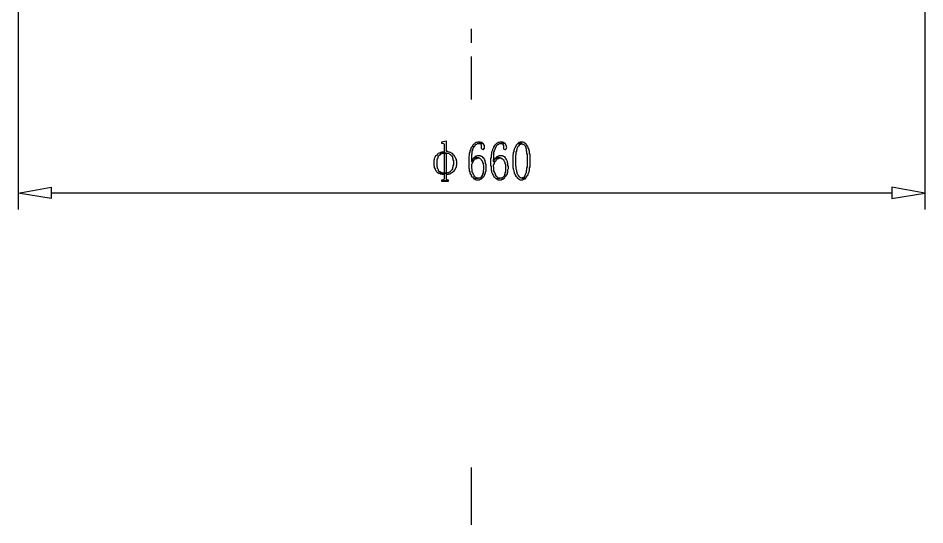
# Model space of a CAD drawing. Extents: x -15.4 to 0.8, y 0.3 to 11.8.
# Drawn here: x -10.418 to -8.89, y 9.079 to 9.933 of the extents above; entities that cross this region are included whole.
import ezdxf

# ---------------------------------------------------------------- set-up
doc = ezdxf.new("R2010")
doc.units = 0
doc.header["$MEASUREMENT"] = 0
doc.linetypes.add('AUSGEZOGEN', pattern=[0])
doc.layers.get('0').update_dxf_attribs({"linetype": 'AUSGEZOGEN'})

msp = doc.modelspace()

# ---------------------------------------------------------------- linework, layer by layer
for points in [[(-10.4179, 9.9702), (-10.4179, 9.6111)], [(-8.8904, 9.9702), (-8.8904, 9.6111)], [(-9.6546, 9.9152), (-9.6546, 9.8919)], [(-9.6546, 9.8686), (-9.6546, 9.7961)], [(-9.6963, 9.7261), (-9.7046, 9.7244), (-9.7046, 9.7244), (-9.7046, 9.7227), (-9.7046, 9.7227), (-9.7029, 9.7227), (-9.7029, 9.7227), (-9.7013, 9.7219), (-9.7013, 9.7219), (-9.7004, 9.7211), (-9.7004, 9.7211), (-9.7004, 9.7077), (-9.7004, 9.7077), (-9.7046, 9.7077), (-9.7046, 9.7077), (-9.7063, 9.7069), (-9.7063, 9.7069), (-9.7071, 9.7061), (-9.7071, 9.7061), (-9.6938, 9.7061), (-9.6938, 9.7061), (-9.6921, 9.7052), (-9.6921, 9.7052), (-9.6913, 9.7044), (-9.6913, 9.7044), (-9.6896, 9.7036), (-9.6896, 9.7036), (-9.6888, 9.7027), (-9.6888, 9.7027), (-9.6879, 9.7011), (-9.6879, 9.7011), (-9.6871, 9.7011), (-9.6871, 9.7011), (-9.6863, 9.6994), (-9.6863, 9.6994), (-9.6863, 9.6977), (-9.6863, 9.6977), (-9.6854, 9.6961), (-9.6854, 9.6961), (-9.6854, 9.6944), (-9.6854, 9.6944), (-9.6846, 9.6927), (-9.6846, 9.6927), (-9.6846, 9.6861), (-9.6846, 9.6861), (-9.6854, 9.6844), (-9.6854, 9.6844), (-9.6854, 9.6827), (-9.6854, 9.6827), (-9.6863, 9.6811), (-9.6863, 9.6811), (-9.6863, 9.6794), (-9.6863, 9.6794), (-9.6871, 9.6777), (-9.6871, 9.6777), (-9.6888, 9.6761), (-9.6888, 9.6761), (-9.6896, 9.6752), (-9.6896, 9.6752), (-9.6904, 9.6736), (-9.6904, 9.6736), (-9.6921, 9.6736), (-9.6921, 9.6736), (-9.6929, 9.6727), (-9.6929, 9.6727), (-9.6946, 9.6727), (-9.6946, 9.6727), (-9.6963, 9.6719), (-9.6963, 9.6719), (-9.7096, 9.6719), (-9.7096, 9.6719), (-9.7079, 9.6719), (-9.7079, 9.6719), (-9.7071, 9.6711), (-9.7071, 9.6711), (-9.7054, 9.6711), (-9.7054, 9.6711), (-9.7038, 9.6702), (-9.7038, 9.6702), (-9.7004, 9.6702), (-9.7004, 9.6702), (-9.7004, 9.6619), (-9.7004, 9.6619), (-9.7013, 9.6611), (-9.7013, 9.6611), (-9.7029, 9.6602), (-9.7029, 9.6602), (-9.7046, 9.6602), (-9.7046, 9.6602), (-9.7046, 9.6586), (-9.7046, 9.6586), (-9.6938, 9.6602), (-9.6938, 9.6602), (-9.6954, 9.6611), (-9.6954, 9.6611), (-9.6963, 9.6619), (-9.6963, 9.6619), (-9.6963, 9.6702), (-9.6963, 9.6702), (-9.6929, 9.6702), (-9.6929, 9.6702), (-9.6921, 9.6711), (-9.6921, 9.6711), (-9.6904, 9.6711), (-9.6904, 9.6711), (-9.6888, 9.6719), (-9.6888, 9.6719), (-9.6879, 9.6727), (-9.6879, 9.6727), (-9.6863, 9.6736), (-9.6863, 9.6736), (-9.6854, 9.6744), (-9.6854, 9.6744), (-9.6838, 9.6752), (-9.6838, 9.6752), (-9.6829, 9.6769), (-9.6829, 9.6769), (-9.6821, 9.6777), (-9.6821, 9.6777), (-9.6796, 9.6827), (-9.6796, 9.6827), (-9.6796, 9.6844), (-9.6796, 9.6844), (-9.6788, 9.6861), (-9.6788, 9.6861), (-9.6788, 9.6919), (-9.6788, 9.6919), (-9.6796, 9.6936), (-9.6796, 9.6936), (-9.6796, 9.6952), (-9.6796, 9.6952), (-9.6804, 9.6969), (-9.6804, 9.6969), (-9.6821, 9.7002), (-9.6821, 9.7002), (-9.6829, 9.7011), (-9.6829, 9.7011), (-9.6838, 9.7027), (-9.6838, 9.7027), (-9.6863, 9.7052), (-9.6863, 9.7052), (-9.6879, 9.7061), (-9.6879, 9.7061), (-9.6888, 9.7069), (-9.6888, 9.7069), (-9.6904, 9.7069), (-9.6904, 9.7069), (-9.6921, 9.7077), (-9.6921, 9.7077), (-9.6929, 9.7077), (-9.6929, 9.7077), (-9.6946, 9.7086), (-9.6946, 9.7086), (-9.6963, 9.7086), (-9.6963, 9.7261)], [(-9.6413, 9.7244), (-9.6438, 9.7244), (-9.6438, 9.7244), (-9.6446, 9.7236), (-9.6446, 9.7236), (-9.6463, 9.7236), (-9.6463, 9.7236), (-9.6479, 9.7227), (-9.6479, 9.7227), (-9.6488, 9.7219), (-9.6488, 9.7219), (-9.6496, 9.7211), (-9.6496, 9.7211), (-9.6513, 9.7202), (-9.6513, 9.7202), (-9.6521, 9.7186), (-9.6521, 9.7186), (-9.6529, 9.7169), (-9.6529, 9.7169), (-9.6538, 9.7161), (-9.6538, 9.7161), (-9.6546, 9.7152), (-9.6546, 9.7152), (-9.6554, 9.7136), (-9.6554, 9.7136), (-9.6554, 9.7119), (-9.6554, 9.7119), (-9.6563, 9.7111), (-9.6563, 9.7111), (-9.6571, 9.7094), (-9.6571, 9.7094), (-9.6571, 9.7077), (-9.6571, 9.7077), (-9.6579, 9.7061), (-9.6579, 9.7061), (-9.6579, 9.7027), (-9.6579, 9.7027), (-9.6588, 9.7002), (-9.6588, 9.7002), (-9.6588, 9.6811), (-9.6588, 9.6811), (-9.6579, 9.6794), (-9.6579, 9.6794), (-9.6579, 9.6761), (-9.6579, 9.6761), (-9.6571, 9.6744), (-9.6571, 9.6744), (-9.6571, 9.6727), (-9.6571, 9.6727), (-9.6563, 9.6711), (-9.6563, 9.6711), (-9.6554, 9.6702), (-9.6554, 9.6702), (-9.6546, 9.6686), (-9.6546, 9.6686), (-9.6546, 9.6677), (-9.6546, 9.6677), (-9.6538, 9.6661), (-9.6538, 9.6661), (-9.6521, 9.6652), (-9.6521, 9.6652), (-9.6513, 9.6644), (-9.6513, 9.6644), (-9.6504, 9.6627), (-9.6504, 9.6627), (-9.6429, 9.6636), (-9.6429, 9.6636), (-9.6454, 9.6636), (-9.6454, 9.6636), (-9.6463, 9.6644), (-9.6463, 9.6644), (-9.6479, 9.6652), (-9.6479, 9.6652), (-9.6488, 9.6661), (-9.6488, 9.6661), (-9.6496, 9.6677), (-9.6496, 9.6677), (-9.6504, 9.6694), (-9.6504, 9.6694), (-9.6513, 9.6702), (-9.6513, 9.6702), (-9.6513, 9.6719), (-9.6513, 9.6719), (-9.6521, 9.6727), (-9.6521, 9.6727), (-9.6529, 9.6744), (-9.6529, 9.6744), (-9.6529, 9.6786), (-9.6529, 9.6786), (-9.6538, 9.6802), (-9.6538, 9.6802), (-9.6538, 9.6869), (-9.6538, 9.6869), (-9.6529, 9.6886), (-9.6529, 9.6886), (-9.6521, 9.6902), (-9.6521, 9.6902), (-9.6538, 9.6919), (-9.6538, 9.6919), (-9.6538, 9.7036), (-9.6538, 9.7036), (-9.6529, 9.7052), (-9.6529, 9.7052), (-9.6529, 9.7094), (-9.6529, 9.7094), (-9.6521, 9.7111), (-9.6521, 9.7111), (-9.6521, 9.7119), (-9.6521, 9.7119), (-9.6513, 9.7136), (-9.6513, 9.7136), (-9.6513, 9.7144), (-9.6513, 9.7144), (-9.6504, 9.7152), (-9.6504, 9.7152), (-9.6504, 9.7169), (-9.6504, 9.7169), (-9.6488, 9.7177), (-9.6488, 9.7177), (-9.6479, 9.7194), (-9.6479, 9.7194), (-9.6471, 9.7202), (-9.6471, 9.7202), (-9.6454, 9.7211), (-9.6454, 9.7211), (-9.6446, 9.7219), (-9.6446, 9.7219), (-9.6413, 9.7219), (-9.6413, 9.7219), (-9.6354, 9.7227), (-9.6354, 9.7227), (-9.6363, 9.7236), (-9.6363, 9.7236), (-9.6379, 9.7236), (-9.6379, 9.7236), (-9.6396, 9.7244), (-9.6413, 9.7244)], [(-9.6354, 9.7227), (-9.6413, 9.7219), (-9.6413, 9.7219), (-9.6396, 9.7219), (-9.6396, 9.7219), (-9.6379, 9.7202), (-9.6379, 9.7202), (-9.6379, 9.7144), (-9.6379, 9.7144), (-9.6371, 9.7136), (-9.6371, 9.7136), (-9.6363, 9.7127), (-9.6363, 9.7127), (-9.6346, 9.7119), (-9.6346, 9.7119), (-9.6338, 9.7119), (-9.6338, 9.7119), (-9.6329, 9.7136), (-9.6329, 9.7136), (-9.6321, 9.7144), (-9.6321, 9.7144), (-9.6321, 9.7186), (-9.6321, 9.7186), (-9.6329, 9.7194), (-9.6329, 9.7194), (-9.6346, 9.7219), (-9.6354, 9.7227)], [(-9.6038, 9.7244), (-9.6063, 9.7244), (-9.6063, 9.7244), (-9.6079, 9.7236), (-9.6079, 9.7236), (-9.6096, 9.7236), (-9.6096, 9.7236), (-9.6104, 9.7227), (-9.6104, 9.7227), (-9.6121, 9.7219), (-9.6121, 9.7219), (-9.6154, 9.7186), (-9.6154, 9.7186), (-9.6163, 9.7169), (-9.6163, 9.7169), (-9.6171, 9.7161), (-9.6171, 9.7161), (-9.6171, 9.7152), (-9.6171, 9.7152), (-9.6188, 9.7119), (-9.6188, 9.7119), (-9.6188, 9.7111), (-9.6188, 9.7111), (-9.6204, 9.7077), (-9.6204, 9.7077), (-9.6204, 9.7044), (-9.6204, 9.7044), (-9.6213, 9.7027), (-9.6213, 9.7027), (-9.6213, 9.6986), (-9.6213, 9.6986), (-9.6221, 9.6969), (-9.6221, 9.6969), (-9.6221, 9.6852), (-9.6221, 9.6852), (-9.6213, 9.6836), (-9.6213, 9.6836), (-9.6213, 9.6777), (-9.6213, 9.6777), (-9.6204, 9.6761), (-9.6204, 9.6761), (-9.6204, 9.6744), (-9.6204, 9.6744), (-9.6188, 9.6711), (-9.6188, 9.6711), (-9.6188, 9.6702), (-9.6188, 9.6702), (-9.6179, 9.6686), (-9.6179, 9.6686), (-9.6171, 9.6677), (-9.6171, 9.6677), (-9.6163, 9.6661), (-9.6163, 9.6661), (-9.6154, 9.6652), (-9.6154, 9.6652), (-9.6146, 9.6644), (-9.6146, 9.6644), (-9.6129, 9.6627), (-9.6129, 9.6627), (-9.6063, 9.6636), (-9.6063, 9.6636), (-9.6079, 9.6636), (-9.6079, 9.6636), (-9.6096, 9.6644), (-9.6096, 9.6644), (-9.6104, 9.6652), (-9.6104, 9.6652), (-9.6113, 9.6661), (-9.6113, 9.6661), (-9.6129, 9.6677), (-9.6129, 9.6677), (-9.6138, 9.6694), (-9.6138, 9.6694), (-9.6138, 9.6702), (-9.6138, 9.6702), (-9.6146, 9.6719), (-9.6146, 9.6719), (-9.6154, 9.6727), (-9.6154, 9.6727), (-9.6154, 9.6744), (-9.6154, 9.6744), (-9.6163, 9.6761), (-9.6163, 9.6761), (-9.6163, 9.6819), (-9.6163, 9.6819), (-9.6171, 9.6844), (-9.6171, 9.6844), (-9.6171, 9.6861), (-9.6171, 9.6861), (-9.6163, 9.6869), (-9.6163, 9.6869), (-9.6154, 9.6886), (-9.6154, 9.6886), (-9.6154, 9.6902), (-9.6154, 9.6902), (-9.6171, 9.6919), (-9.6171, 9.6919), (-9.6171, 9.6944), (-9.6171, 9.6944), (-9.6163, 9.6969), (-9.6163, 9.6969), (-9.6163, 9.7077), (-9.6163, 9.7077), (-9.6154, 9.7094), (-9.6154, 9.7094), (-9.6154, 9.7111), (-9.6154, 9.7111), (-9.6146, 9.7119), (-9.6146, 9.7119), (-9.6146, 9.7136), (-9.6146, 9.7136), (-9.6138, 9.7144), (-9.6138, 9.7144), (-9.6138, 9.7152), (-9.6138, 9.7152), (-9.6129, 9.7161), (-9.6129, 9.7161), (-9.6129, 9.7169), (-9.6129, 9.7169), (-9.6121, 9.7177), (-9.6121, 9.7177), (-9.6113, 9.7194), (-9.6113, 9.7194), (-9.6096, 9.7202), (-9.6096, 9.7202), (-9.6088, 9.7211), (-9.6088, 9.7211), (-9.6071, 9.7219), (-9.6071, 9.7219), (-9.6046, 9.7219), (-9.6046, 9.7219), (-9.5988, 9.7227), (-9.5988, 9.7227), (-9.5996, 9.7236), (-9.5996, 9.7236), (-9.6013, 9.7236), (-9.6013, 9.7236), (-9.6021, 9.7244), (-9.6038, 9.7244)], [(-9.5988, 9.7227), (-9.6046, 9.7219), (-9.6046, 9.7219), (-9.6021, 9.7219), (-9.6021, 9.7219), (-9.6013, 9.7211), (-9.6013, 9.7211), (-9.6013, 9.7202), (-9.6013, 9.7202), (-9.6004, 9.7186), (-9.6004, 9.7186), (-9.6004, 9.7136), (-9.6004, 9.7136), (-9.5996, 9.7127), (-9.5996, 9.7127), (-9.5979, 9.7119), (-9.5979, 9.7119), (-9.5971, 9.7119), (-9.5971, 9.7119), (-9.5954, 9.7136), (-9.5954, 9.7136), (-9.5954, 9.7144), (-9.5954, 9.7144), (-9.5946, 9.7161), (-9.5946, 9.7161), (-9.5954, 9.7169), (-9.5954, 9.7169), (-9.5954, 9.7186), (-9.5954, 9.7186), (-9.5963, 9.7194), (-9.5963, 9.7194), (-9.5971, 9.7219), (-9.5988, 9.7227)], [(-9.5763, 9.7219), (-9.5788, 9.7194), (-9.5788, 9.7194), (-9.5796, 9.7177), (-9.5796, 9.7177), (-9.5804, 9.7161), (-9.5804, 9.7161), (-9.5821, 9.7127), (-9.5821, 9.7127), (-9.5821, 9.7119), (-9.5821, 9.7119), (-9.5829, 9.7102), (-9.5829, 9.7102), (-9.5829, 9.7086), (-9.5829, 9.7086), (-9.5838, 9.7069), (-9.5838, 9.7069), (-9.5838, 9.7052), (-9.5838, 9.7052), (-9.5846, 9.7027), (-9.5846, 9.7027), (-9.5846, 9.6819), (-9.5846, 9.6819), (-9.5838, 9.6802), (-9.5838, 9.6802), (-9.5838, 9.6786), (-9.5838, 9.6786), (-9.5829, 9.6769), (-9.5829, 9.6769), (-9.5829, 9.6752), (-9.5829, 9.6752), (-9.5821, 9.6736), (-9.5821, 9.6736), (-9.5821, 9.6719), (-9.5821, 9.6719), (-9.5813, 9.6711), (-9.5813, 9.6711), (-9.5804, 9.6694), (-9.5804, 9.6694), (-9.5804, 9.6686), (-9.5804, 9.6686), (-9.5796, 9.6669), (-9.5796, 9.6669), (-9.5779, 9.6661), (-9.5779, 9.6661), (-9.5771, 9.6644), (-9.5771, 9.6644), (-9.5763, 9.6636), (-9.5763, 9.6636), (-9.5746, 9.6627), (-9.5746, 9.6627), (-9.5738, 9.6619), (-9.5738, 9.6619), (-9.5721, 9.6611), (-9.5721, 9.6611), (-9.5679, 9.6611), (-9.5679, 9.6611), (-9.5671, 9.6619), (-9.5671, 9.6619), (-9.5654, 9.6619), (-9.5654, 9.6619), (-9.5646, 9.6627), (-9.5646, 9.6627), (-9.5629, 9.6636), (-9.5629, 9.6636), (-9.5696, 9.6636), (-9.5696, 9.6636), (-9.5713, 9.6644), (-9.5713, 9.6644), (-9.5721, 9.6644), (-9.5721, 9.6644), (-9.5729, 9.6652), (-9.5729, 9.6652), (-9.5738, 9.6661), (-9.5738, 9.6661), (-9.5746, 9.6677), (-9.5746, 9.6677), (-9.5763, 9.6694), (-9.5763, 9.6694), (-9.5771, 9.6719), (-9.5771, 9.6719), (-9.5771, 9.6727), (-9.5771, 9.6727), (-9.5779, 9.6744), (-9.5779, 9.6744), (-9.5779, 9.6769), (-9.5779, 9.6769), (-9.5788, 9.6786), (-9.5788, 9.6786), (-9.5788, 9.6827), (-9.5788, 9.6827), (-9.5796, 9.6844), (-9.5796, 9.6844), (-9.5796, 9.7027), (-9.5796, 9.7027), (-9.5788, 9.7044), (-9.5788, 9.7044), (-9.5788, 9.7077), (-9.5788, 9.7077), (-9.5779, 9.7094), (-9.5779, 9.7094), (-9.5779, 9.7111), (-9.5779, 9.7111), (-9.5771, 9.7127), (-9.5771, 9.7127), (-9.5771, 9.7136), (-9.5771, 9.7136), (-9.5763, 9.7161), (-9.5763, 9.7161), (-9.5754, 9.7177), (-9.5754, 9.7177), (-9.5738, 9.7186), (-9.5738, 9.7186), (-9.5729, 9.7202), (-9.5729, 9.7202), (-9.5721, 9.7211), (-9.5721, 9.7211), (-9.5713, 9.7211), (-9.5713, 9.7211), (-9.5696, 9.7219), (-9.5763, 9.7219)], [(-9.5696, 9.7244), (-9.5721, 9.7244), (-9.5721, 9.7244), (-9.5729, 9.7236), (-9.5729, 9.7236), (-9.5746, 9.7236), (-9.5746, 9.7236), (-9.5763, 9.7219), (-9.5763, 9.7219), (-9.5696, 9.7219), (-9.5696, 9.7219), (-9.5679, 9.7211), (-9.5679, 9.7211), (-9.5671, 9.7211), (-9.5671, 9.7211), (-9.5663, 9.7202), (-9.5663, 9.7202), (-9.5646, 9.7186), (-9.5646, 9.7186), (-9.5638, 9.7177), (-9.5638, 9.7177), (-9.5629, 9.7161), (-9.5629, 9.7161), (-9.5629, 9.7136), (-9.5629, 9.7136), (-9.5621, 9.7136), (-9.5621, 9.7136), (-9.5621, 9.7102), (-9.5621, 9.7102), (-9.5613, 9.7086), (-9.5613, 9.7086), (-9.5613, 9.7052), (-9.5613, 9.7052), (-9.5604, 9.7036), (-9.5604, 9.7036), (-9.5604, 9.6827), (-9.5604, 9.6827), (-9.5613, 9.6811), (-9.5613, 9.6811), (-9.5613, 9.6777), (-9.5613, 9.6777), (-9.5621, 9.6761), (-9.5621, 9.6761), (-9.5621, 9.6727), (-9.5621, 9.6727), (-9.5629, 9.6719), (-9.5629, 9.6719), (-9.5638, 9.6694), (-9.5638, 9.6694), (-9.5646, 9.6677), (-9.5646, 9.6677), (-9.5654, 9.6661), (-9.5654, 9.6661), (-9.5663, 9.6652), (-9.5663, 9.6652), (-9.5671, 9.6644), (-9.5671, 9.6644), (-9.5688, 9.6644), (-9.5688, 9.6644), (-9.5696, 9.6636), (-9.5696, 9.6636), (-9.5629, 9.6636), (-9.5629, 9.6636), (-9.5621, 9.6652), (-9.5621, 9.6652), (-9.5613, 9.6661), (-9.5613, 9.6661), (-9.5604, 9.6677), (-9.5604, 9.6677), (-9.5588, 9.6694), (-9.5588, 9.6694), (-9.5588, 9.6711), (-9.5588, 9.6711), (-9.5571, 9.6744), (-9.5571, 9.6744), (-9.5571, 9.6752), (-9.5571, 9.6752), (-9.5563, 9.6769), (-9.5563, 9.6769), (-9.5563, 9.6811), (-9.5563, 9.6811), (-9.5554, 9.6827), (-9.5554, 9.6827), (-9.5554, 9.7036), (-9.5554, 9.7036), (-9.5563, 9.7052), (-9.5563, 9.7052), (-9.5563, 9.7086), (-9.5563, 9.7086), (-9.5571, 9.7102), (-9.5571, 9.7102), (-9.5571, 9.7119), (-9.5571, 9.7119), (-9.5579, 9.7136), (-9.5579, 9.7136), (-9.5588, 9.7144), (-9.5588, 9.7144), (-9.5588, 9.7161), (-9.5588, 9.7161), (-9.5596, 9.7169), (-9.5596, 9.7169), (-9.5604, 9.7186), (-9.5604, 9.7186), (-9.5613, 9.7194), (-9.5613, 9.7194), (-9.5621, 9.7211), (-9.5621, 9.7211), (-9.5638, 9.7219), (-9.5638, 9.7219), (-9.5646, 9.7227), (-9.5646, 9.7227), (-9.5663, 9.7236), (-9.5663, 9.7236), (-9.5671, 9.7244), (-9.5671, 9.7244), (-9.5688, 9.7244), (-9.5696, 9.7244)], [(-9.7071, 9.7061), (-9.7088, 9.7061), (-9.7088, 9.7061), (-9.7104, 9.7052), (-9.7104, 9.7052), (-9.7113, 9.7044), (-9.7113, 9.7044), (-9.7121, 9.7027), (-9.7121, 9.7027), (-9.7138, 9.7019), (-9.7138, 9.7019), (-9.7146, 9.7011), (-9.7146, 9.7011), (-9.7154, 9.6994), (-9.7154, 9.6994), (-9.7171, 9.6961), (-9.7171, 9.6961), (-9.7171, 9.6952), (-9.7171, 9.6952), (-9.7179, 9.6936), (-9.7179, 9.6936), (-9.7179, 9.6852), (-9.7179, 9.6852), (-9.7171, 9.6836), (-9.7171, 9.6836), (-9.7171, 9.6819), (-9.7171, 9.6819), (-9.7154, 9.6786), (-9.7154, 9.6786), (-9.7146, 9.6769), (-9.7146, 9.6769), (-9.7138, 9.6761), (-9.7138, 9.6761), (-9.7129, 9.6752), (-9.7129, 9.6752), (-9.7121, 9.6736), (-9.7121, 9.6736), (-9.7104, 9.6727), (-9.7104, 9.6727), (-9.7096, 9.6719), (-9.7096, 9.6719), (-9.7021, 9.6719), (-9.7021, 9.6719), (-9.7038, 9.6727), (-9.7038, 9.6727), (-9.7046, 9.6727), (-9.7046, 9.6727), (-9.7063, 9.6736), (-9.7063, 9.6736), (-9.7071, 9.6744), (-9.7071, 9.6744), (-9.7088, 9.6752), (-9.7088, 9.6752), (-9.7096, 9.6769), (-9.7096, 9.6769), (-9.7096, 9.6777), (-9.7096, 9.6777), (-9.7104, 9.6786), (-9.7104, 9.6786), (-9.7113, 9.6802), (-9.7113, 9.6802), (-9.7113, 9.6819), (-9.7113, 9.6819), (-9.7121, 9.6836), (-9.7121, 9.6836), (-9.7121, 9.6944), (-9.7121, 9.6944), (-9.7113, 9.6961), (-9.7113, 9.6961), (-9.7104, 9.6977), (-9.7104, 9.6977), (-9.7104, 9.6994), (-9.7104, 9.6994), (-9.7096, 9.7011), (-9.7096, 9.7011), (-9.7063, 9.7044), (-9.7063, 9.7044), (-9.7046, 9.7052), (-9.7046, 9.7052), (-9.7038, 9.7052), (-9.7038, 9.7052), (-9.7021, 9.7061), (-9.7021, 9.7061), (-9.6963, 9.7061), (-9.7071, 9.7061)], [(-9.6963, 9.7061), (-9.7004, 9.7061), (-9.7004, 9.7061), (-9.7004, 9.6719), (-9.7004, 9.6719), (-9.7021, 9.6719), (-9.7021, 9.6719), (-9.6963, 9.6719), (-9.6963, 9.7061)], [(-9.6421, 9.7011), (-9.6446, 9.7011), (-9.6446, 9.7011), (-9.6463, 9.7002), (-9.6463, 9.7002), (-9.6479, 9.7002), (-9.6479, 9.7002), (-9.6488, 9.6994), (-9.6488, 9.6994), (-9.6488, 9.6986), (-9.6488, 9.6986), (-9.6504, 9.6977), (-9.6504, 9.6977), (-9.6413, 9.6977), (-9.6413, 9.6977), (-9.6404, 9.6969), (-9.6404, 9.6969), (-9.6388, 9.6961), (-9.6388, 9.6961), (-9.6379, 9.6952), (-9.6379, 9.6952), (-9.6371, 9.6936), (-9.6371, 9.6936), (-9.6363, 9.6927), (-9.6363, 9.6927), (-9.6354, 9.6919), (-9.6354, 9.6919), (-9.6354, 9.6902), (-9.6354, 9.6902), (-9.6346, 9.6886), (-9.6346, 9.6886), (-9.6346, 9.6869), (-9.6346, 9.6869), (-9.6338, 9.6844), (-9.6338, 9.6844), (-9.6338, 9.6786), (-9.6338, 9.6786), (-9.6346, 9.6761), (-9.6346, 9.6761), (-9.6346, 9.6727), (-9.6346, 9.6727), (-9.6354, 9.6711), (-9.6354, 9.6711), (-9.6354, 9.6694), (-9.6354, 9.6694), (-9.6363, 9.6686), (-9.6363, 9.6686), (-9.6363, 9.6669), (-9.6363, 9.6669), (-9.6371, 9.6669), (-9.6371, 9.6669), (-9.6379, 9.6652), (-9.6379, 9.6652), (-9.6388, 9.6644), (-9.6388, 9.6644), (-9.6404, 9.6636), (-9.6404, 9.6636), (-9.6429, 9.6636), (-9.6429, 9.6636), (-9.6504, 9.6627), (-9.6504, 9.6627), (-9.6488, 9.6627), (-9.6488, 9.6627), (-9.6479, 9.6619), (-9.6479, 9.6619), (-9.6463, 9.6611), (-9.6463, 9.6611), (-9.6413, 9.6611), (-9.6413, 9.6611), (-9.6396, 9.6619), (-9.6396, 9.6619), (-9.6388, 9.6619), (-9.6388, 9.6619), (-9.6371, 9.6627), (-9.6371, 9.6627), (-9.6363, 9.6644), (-9.6363, 9.6644), (-9.6346, 9.6652), (-9.6346, 9.6652), (-9.6338, 9.6669), (-9.6338, 9.6669), (-9.6329, 9.6669), (-9.6329, 9.6669), (-9.6321, 9.6686), (-9.6321, 9.6686), (-9.6321, 9.6694), (-9.6321, 9.6694), (-9.6313, 9.6711), (-9.6313, 9.6711), (-9.6304, 9.6727), (-9.6304, 9.6727), (-9.6304, 9.6744), (-9.6304, 9.6744), (-9.6296, 9.6761), (-9.6296, 9.6761), (-9.6296, 9.6869), (-9.6296, 9.6869), (-9.6304, 9.6886), (-9.6304, 9.6886), (-9.6304, 9.6902), (-9.6304, 9.6902), (-9.6313, 9.6919), (-9.6313, 9.6919), (-9.6313, 9.6936), (-9.6313, 9.6936), (-9.6321, 9.6952), (-9.6321, 9.6952), (-9.6329, 9.6969), (-9.6329, 9.6969), (-9.6346, 9.6977), (-9.6346, 9.6977), (-9.6354, 9.6994), (-9.6354, 9.6994), (-9.6363, 9.7002), (-9.6363, 9.7002), (-9.6379, 9.7002), (-9.6379, 9.7002), (-9.6396, 9.7011), (-9.6396, 9.7011), (-9.6404, 9.7011), (-9.6421, 9.7011)], [(-9.6054, 9.7011), (-9.6079, 9.7011), (-9.6079, 9.7011), (-9.6088, 9.7002), (-9.6088, 9.7002), (-9.6104, 9.7002), (-9.6104, 9.7002), (-9.6121, 9.6994), (-9.6121, 9.6994), (-9.6121, 9.6986), (-9.6121, 9.6986), (-9.6129, 9.6977), (-9.6129, 9.6977), (-9.6046, 9.6977), (-9.6046, 9.6977), (-9.6029, 9.6969), (-9.6029, 9.6969), (-9.6021, 9.6961), (-9.6021, 9.6961), (-9.6004, 9.6952), (-9.6004, 9.6952), (-9.5996, 9.6936), (-9.5996, 9.6936), (-9.5996, 9.6927), (-9.5996, 9.6927), (-9.5988, 9.6919), (-9.5988, 9.6919), (-9.5979, 9.6902), (-9.5979, 9.6902), (-9.5979, 9.6886), (-9.5979, 9.6886), (-9.5971, 9.6869), (-9.5971, 9.6869), (-9.5971, 9.6744), (-9.5971, 9.6744), (-9.5979, 9.6727), (-9.5979, 9.6727), (-9.5979, 9.6711), (-9.5979, 9.6711), (-9.5988, 9.6694), (-9.5988, 9.6694), (-9.5988, 9.6686), (-9.5988, 9.6686), (-9.6004, 9.6652), (-9.6004, 9.6652), (-9.6021, 9.6644), (-9.6021, 9.6644), (-9.6029, 9.6636), (-9.6029, 9.6636), (-9.6063, 9.6636), (-9.6063, 9.6636), (-9.6129, 9.6627), (-9.6129, 9.6627), (-9.6121, 9.6627), (-9.6121, 9.6627), (-9.6104, 9.6619), (-9.6104, 9.6619), (-9.6096, 9.6611), (-9.6096, 9.6611), (-9.6038, 9.6611), (-9.6038, 9.6611), (-9.6029, 9.6619), (-9.6029, 9.6619), (-9.6013, 9.6619), (-9.6013, 9.6619), (-9.5988, 9.6644), (-9.5988, 9.6644), (-9.5979, 9.6652), (-9.5979, 9.6652), (-9.5963, 9.6669), (-9.5963, 9.6669), (-9.5954, 9.6686), (-9.5954, 9.6686), (-9.5946, 9.6694), (-9.5946, 9.6694), (-9.5938, 9.6711), (-9.5938, 9.6711), (-9.5938, 9.6727), (-9.5938, 9.6727), (-9.5929, 9.6744), (-9.5929, 9.6744), (-9.5929, 9.6777), (-9.5929, 9.6777), (-9.5921, 9.6802), (-9.5921, 9.6802), (-9.5921, 9.6836), (-9.5921, 9.6836), (-9.5929, 9.6852), (-9.5929, 9.6852), (-9.5929, 9.6886), (-9.5929, 9.6886), (-9.5938, 9.6902), (-9.5938, 9.6902), (-9.5938, 9.6919), (-9.5938, 9.6919), (-9.5954, 9.6952), (-9.5954, 9.6952), (-9.5963, 9.6969), (-9.5963, 9.6969), (-9.5971, 9.6977), (-9.5971, 9.6977), (-9.5979, 9.6994), (-9.5979, 9.6994), (-9.5996, 9.7002), (-9.5996, 9.7002), (-9.6004, 9.7002), (-9.6004, 9.7002), (-9.6021, 9.7011), (-9.6021, 9.7011), (-9.6038, 9.7011), (-9.6054, 9.7011)], [(-9.6504, 9.6977), (-9.6513, 9.6969), (-9.6513, 9.6969), (-9.6521, 9.6952), (-9.6521, 9.6952), (-9.6529, 9.6936), (-9.6529, 9.6936), (-9.6538, 9.6919), (-9.6538, 9.6919), (-9.6521, 9.6902), (-9.6521, 9.6902), (-9.6513, 9.6919), (-9.6513, 9.6919), (-9.6504, 9.6936), (-9.6504, 9.6936), (-9.6496, 9.6944), (-9.6496, 9.6944), (-9.6488, 9.6952), (-9.6488, 9.6952), (-9.6479, 9.6961), (-9.6479, 9.6961), (-9.6471, 9.6969), (-9.6471, 9.6969), (-9.6454, 9.6969), (-9.6454, 9.6969), (-9.6438, 9.6977), (-9.6438, 9.6977), (-9.6421, 9.6977), (-9.6504, 9.6977)], [(-9.6129, 9.6977), (-9.6146, 9.6969), (-9.6146, 9.6969), (-9.6154, 9.6952), (-9.6154, 9.6952), (-9.6171, 9.6919), (-9.6171, 9.6919), (-9.6154, 9.6902), (-9.6154, 9.6902), (-9.6146, 9.6919), (-9.6146, 9.6919), (-9.6129, 9.6936), (-9.6129, 9.6936), (-9.6121, 9.6944), (-9.6121, 9.6944), (-9.6113, 9.6952), (-9.6113, 9.6952), (-9.6113, 9.6961), (-9.6113, 9.6961), (-9.6096, 9.6969), (-9.6096, 9.6969), (-9.6088, 9.6969), (-9.6088, 9.6969), (-9.6071, 9.6977), (-9.6071, 9.6977), (-9.6054, 9.6977), (-9.6129, 9.6977)], [(-9.6929, 9.6602), (-9.6938, 9.6602), (-9.6938, 9.6602), (-9.7046, 9.6586), (-9.7046, 9.6586), (-9.6929, 9.6586), (-9.6929, 9.6602)], [(-10.3621, 9.6486), (-10.3621, 9.6294), (-10.3621, 9.6294), (-10.4179, 9.6386), (-10.3621, 9.6486)], [(-8.9463, 9.6386), (-10.3621, 9.6386)], [(-8.9463, 9.6486), (-8.9463, 9.6294), (-8.9463, 9.6294), (-8.8904, 9.6386), (-8.9463, 9.6486)], [(-9.6546, 9.1761), (-9.6546, 9.0794)]]:
    msp.add_lwpolyline(points)

doc.saveas('drawing.dxf')
